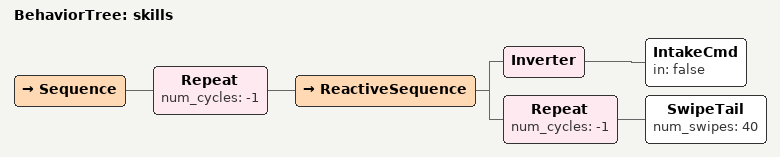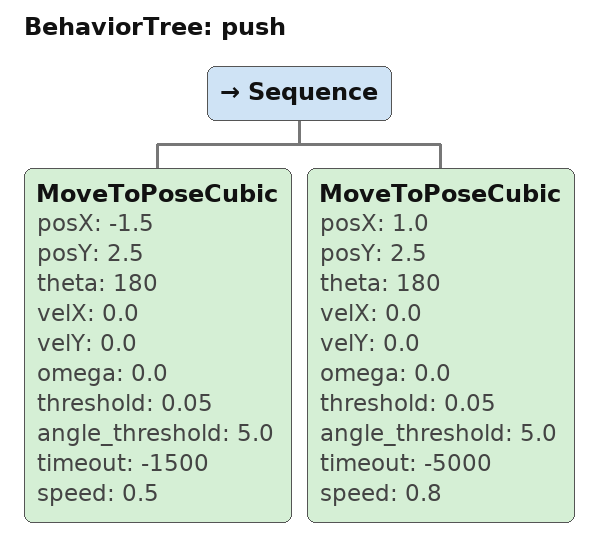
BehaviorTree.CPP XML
<?xml version="1.0" encoding="UTF-8"?>
<root BTCPP_format="4"
      main_tree_to_execute="skills">
  <BehaviorTree ID="skills">
    <Sequence>
      <Repeat num_cycles="-1">
        <ReactiveSequence>
          <Inverter>
            <IntakeCmd in="false"/>
          </Inverter>
          <Repeat num_cycles="-1">
            <SwipeTail num_swipes="40"/>
          </Repeat>
        </ReactiveSequence>
      </Repeat>
    </Sequence>
  </BehaviorTree>

  <BehaviorTree ID="push">
    <Sequence>
      <MoveToPoseCubic posX="-1.5"
                       posY="2.5"
                       theta="180"
                       velX="0.0"
                       velY="0.0"
                       omega="0.0"
                       threshold="0.05"
                       angle_threshold="5.0"
                       timeout="-1500"
                       speed="0.5"/>
      <MoveToPoseCubic posX="1.0"
                       posY="2.5"
                       theta="180"
                       velX="0.0"
                       velY="0.0"
                       omega="0.0"
                       threshold="0.05"
                       angle_threshold="5.0"
                       timeout="-5000"
                       speed="0.8"/>
      </Sequence>
  </BehaviorTree>

</root>
